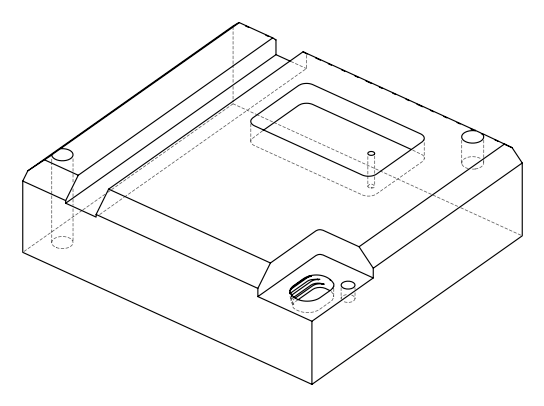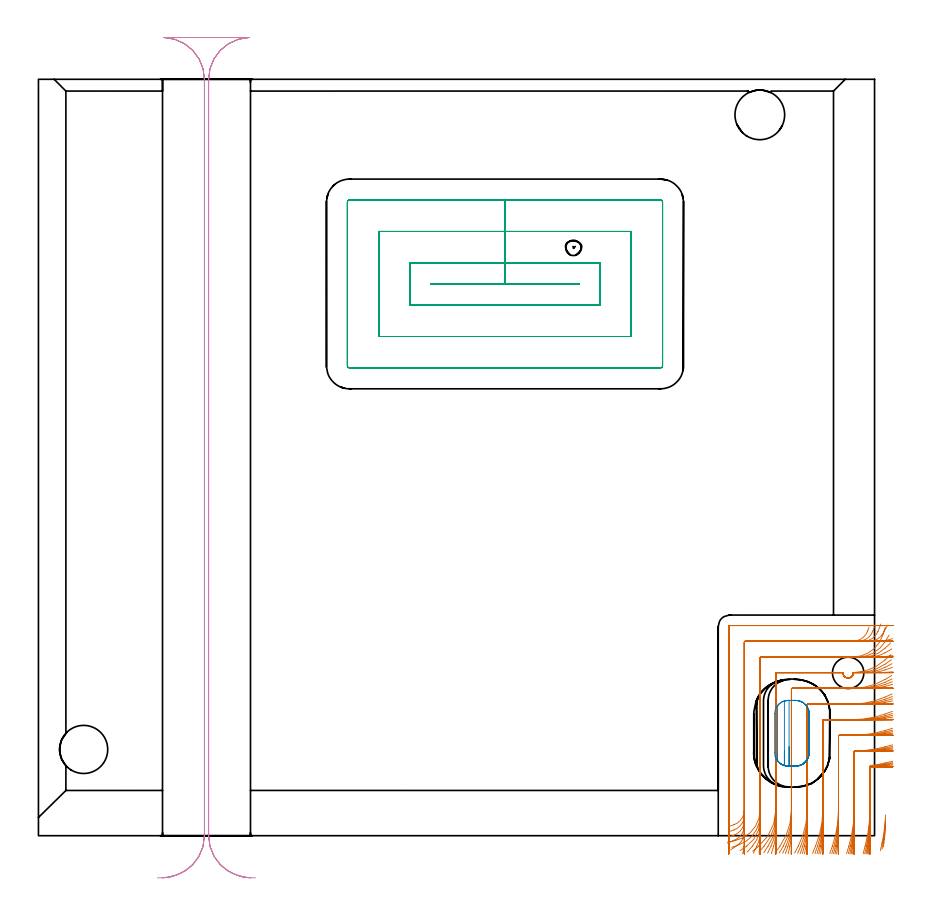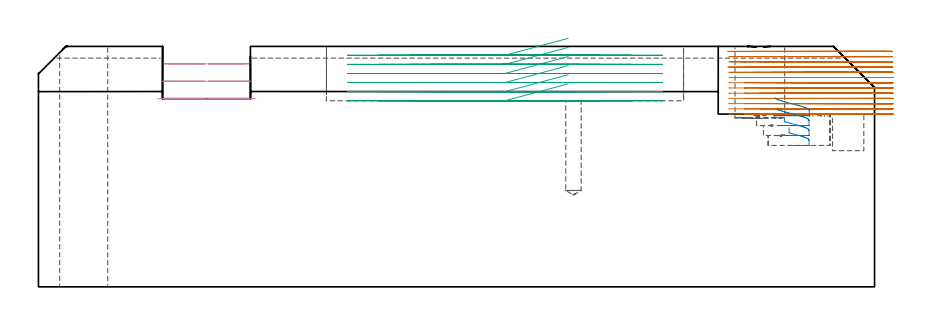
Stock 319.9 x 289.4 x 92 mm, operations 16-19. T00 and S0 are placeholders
(PLAN: 19 operations, 10 tool changes, 83.7 min)
(1 SPOT_DRILL | STEP1HOLE | NXT0321_9005460120000 | 0.05 min | 184 mm3)
(2 SPOT_DRILL_1 | STEP1POCKET | NXT0321_9005460120000 | 0.03 min | 2826 mm3)
(3 SPOT_DRILL_2 | STEP1POCKET_1 | NXT0321_9005460120000 | 0.03 min | 2220 mm3)
(4 DRILL_THROUGH_HOLE_INTO_CENTER | STEP1HOLE | NXT0301_065 | 0.39 min | 6230 mm3)
(5 DRILL_TO_ENLARGE_THROUGH_HOLE | STEP1HOLE | UGT0301_253 | 0.41 min | 18022 mm3)
(6 DRILL_BLIND_HOLE_INTO_CENTER | STEP1POCKET | NXT0301_049 | 0.07 min | 637 mm3)
(7 DRILL_TO_ENLARGE_BLIND_HOLE | STEP1POCKET | UGT0301_373 | 0.07 min | 1041 mm3)
(8 DRILL_BLIND_HOLE_INTO_CENTER_1 | STEP1POCKET_1 | UGT0301_182 | 0.16 min | 959 mm3)
(9 INDEXABLE_INSERT_DRILL_BLIND_HOLE_FROM_SOLID | STEP1POCKET_2 | NXT0302_009 | 0.12 min | 7752 mm3)
(10 AREA_MILL | FG_CHAMFER_SURFACE | UGT0205_001 | 0.8 min | 483 mm3)
(11 AREA_MILL_1 | FG_CHAMFER_SURFACE_1 | UGT0205_001 | 2.67 min | 8241 mm3)
(12 AREA_MILL_2 | FG_CHAMFER_SURFACE_2 | UGT0205_001 | 9.2 min | 15114 mm3)
(13 AREA_MILL_3 | FG_CHAMFER_SURFACE_3 | UGT0205_001 | 3.78 min | 2367 mm3)
(14 AREA_MILL_4 | FG_CHAMFER_SURFACE_4 | UGT0205_001 | 10.22 min | 29053 mm3)
(15 AREA_MILL_5 | FG_CHAMFER_SURFACE_5 | UGT0205_001 | 10.08 min | 26110 mm3)
(16 MILL_CORNER_NOTCH_RECTANGULAR | CORNER_NOTCH_RECTANGULAR | NXT0201_009 | Follow Part, ap 2, ae 75% | 28.09 min | 125669 mm3)
(17 MILL_RECTANGULAR_POCKET | POCKET_RECTANGULAR_STRAIGHT | UGT0201_010 | Follow Part, ap 4, ae 75% | 0.96 min | 11388 mm3)
(18 MILL_RECTANGULAR_POCKET_1 | POCKET_RECTANGULAR_STRAIGHT_1 | UGT0201_010 | Follow Part, ap 4, ae 75% | 12.22 min | 224286 mm3)
(19 MILL_RECTANGULAR_SLOT | SLOT_RECTANGULAR | UGT0201_004 | Follow Part, ap 8, ae 75% | 4.31 min | 192164 mm3)
(TOOL NXT0321_9005460120000 | NC Spot Drill, 142deg, 12mm, Carbide, Uncoated | D12 PA142 FL30 Z2)
(TOOL NXT0301_065 | Carbide Drill 9.4mm [860.1-0940-075A1-MM 2214] | D9.4 PA140 FL98 Z2)
(TOOL UGT0301_253 | Twist Drill 18.4 mm | D18.4 PA118 FL135 Z2)
(TOOL NXT0301_049 | Carbide Drill 7.8mm [860.1-0780-039A1-MM 2214] | D7.8 PA140 FL53 Z2)
(TOOL UGT0301_373 | Twist Drill Flat Bottom 12 mm | D12 PA180 FL101 Z2)
(TOOL UGT0301_182 | Twist Drill 5.9 mm | D5.9 PA118 FL55 Z2)
(TOOL NXT0302_009 | Index. Insert Drill 19mm [880-D1900L25-05] | D19 PA176 FL95 Z2)
(TOOL UGT0205_001 | Chamfer Mill 20 x 3 x 45 deg. | D20 FL50 Z2)
(TOOL NXT0201_009 | ENDMILL 8mm [2P460-0800-NA 1630] | D8 FL26 Z6)
(TOOL UGT0201_010 | End Mill 16 mm | D16 FL22 Z2)
(TOOL UGT0201_004 | End Mill 32 mm | D32 FL53 Z6)
(OP 16 MILL_CORNER_NOTCH_RECTANGULAR)
G17 G21 G94 G90
T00 M6
G54
G17 G0 G90 X324.145 Y7.955 S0 M3
G43 Z102.092 H1
Z90.092
G94 G1 X323.9 Y4.965 F250.
G2 X322.747 Y-2.81 R60. F500.
G1 X322.114 Y-5.742 F250.
G0 Z102.092
X326.822 Y28.493
Z90.092
G1 X323.9 Y27.812
G2 X318.446 Y26.831 R54. F500.
G3 X318.1 Y26.439 R0.4
G1 Y9.86
G2 X316.291 Y-4. R54.
G1 X315.521 Y-6.9 F250.
G0 Z102.092
X326.8 Y34.76
Z90.092
G1 X323.9 Y33.994
G2 X312.489 Y32.408 R48. F500.
G3 X312.1 Y32.012 R0.4
G1 Y9.86
G2 X310.056 Y-4. R48.
G1 X309.189 Y-6.872 F250.
G0 Z102.092
X326.769 Y41.107
Z90.092
G1 X323.9 Y40.231
G2 X311.634 Y38.4 R42. F500.
G1 X306.496
G3 X306.1 Y38.004 R0.4
G1 Y9.86
G2 X303.747 Y-4. R42.
G1 X302.757 Y-6.832 F250.
G0 Z102.092
X326.72 Y47.576
Z90.092
G1 X323.9 Y46.554
G2 X311.634 Y44.4 R36. F500.
G1 X300.497
G3 X300.1 Y44.003 R0.4
G1 Y9.86
G2 X297.325 Y-4. R36.
G1 X296.17 Y-6.769 F250.
G0 Z102.092
X326.638 Y54.249
Z90.092
G1 X323.9 Y53.022
G2 X311.634 Y50.4 R30. F500.
G1 X294.497
G3 X294.1 Y50.003 R0.4
G1 Y9.86
G2 X290.707 Y-4. R30.
G1 X289.321 Y-6.661 F250.
G0 Z102.092
X326.479 Y61.304
Z90.092
G1 X323.9 Y59.771
G2 X311.634 Y56.4 R24. F500.
G1 X288.497
G3 X288.1 Y56.003 R0.4
G1 Y9.86
G2 X283.694 Y-4. R24.
G1 X281.961 Y-6.449 F250.
G0 Z102.092
X326.096 Y69.27
Z90.092
G1 X323.9 Y67.226
G2 X311.79 Y62.401 R18. F500.
X309.995 Y60.315 R1.999
X308.701 Y60.635 R2.022
X307.81 Y62.4 R2.001
G1 X282.497
G3 X282.1 Y62.003 R0.4
G1 Y9.86
G2 X275.585 Y-4. R18.
G1 X273.275 Y-5.914 F250.
G0 Z102.092
X323.983 Y79.681
Z90.092
G1 X323.087 Y76.817
G2 X311.634 Y68.4 R12. F500.
G1 X276.497
G3 X276.1 Y68.003 R0.4
G1 Y9.86
G2 X266.57 Y-1.883 R12.
G1 X263.634 Y-2.501 F250.
G0 Z102.092
X317.791 Y79.814
Z90.092
G1 X317.291 Y78.4
G2 X311.634 Y74.4 R6. F500.
G1 X270.497
G3 X270.1 Y74.003 R0.4
G1 Y9.86
G2 X266.099 Y4.202 R6.
G1 X264.685 Y3.703 F250.
G0 Z102.092
X314.634 Y80.4
Z90.092
G1 X311.634
X264.497 F500.
G3 X264.1 Y80.003 R0.4
G1 Y9.86
Y6.86 F250.
G0 Z102.092
X324.145 Y5.956
Z88.093
G1 X323.9 Y2.966
G2 X323.254 Y-2.18 R60.
G1 X322.752 Y-5.137
G0 Z102.092
X326.845 Y27.952
Z88.093
G1 X323.9 Y27.383
G2 X318.46 Y26.615 R54. F500.
G3 X318.1 Y26.221 R0.4
G1 Y7.861
G2 X316.781 Y-4. R54.
G1 X316.122 Y-6.927 F250.
G0 Z102.092
X326.831 Y34.149
Z88.093
G1 X323.9 Y33.508
G2 X313.645 Y32.4 R48. F500.
G1 X312.496
G3 X312.1 Y32.004 R0.4
G1 Y7.861
G2 X310.611 Y-4. R48.
G1 X309.87 Y-6.907 F250.
G0 Z102.092
X326.809 Y40.404
Z88.093
G1 X323.9 Y39.671
G2 X313.645 Y38.4 R42. F500.
G1 X306.496
G3 X306.1 Y38.004 R0.4
G1 Y7.861
G2 X304.39 Y-4. R42.
G1 X303.543 Y-6.878 F250.
G0 Z102.092
X326.776 Y46.746
Z88.093
G1 X323.9 Y45.892
G2 X313.645 Y44.4 R36. F500.
G1 X300.497
G3 X300.1 Y44.003 R0.4
G1 Y7.861
G2 X298.09 Y-4. R36.
G1 X297.102 Y-6.832 F250.
G0 Z102.092
X326.719 Y53.233
Z88.093
G1 X323.9 Y52.207
G2 X313.645 Y50.4 R30. F500.
G1 X294.497
G3 X294.1 Y50.003 R0.4
G1 Y7.861
G2 X291.656 Y-4. R30.
G1 X290.47 Y-6.756 F250.
G0 Z102.092
X326.612 Y59.983
Z88.093
G1 X323.9 Y58.701
G2 X313.645 Y56.4 R24. F500.
G1 X288.497
G3 X288.1 Y56.003 R0.4
G1 Y7.861
G2 X284.964 Y-4. R24.
G1 X283.482 Y-6.608 F250.
G0 Z102.092
X326.365 Y67.316
Z88.093
G1 X323.9 Y65.607
G2 X313.645 Y62.4 R18. F500.
G1 X311.79
G2 X309.995 Y60.315 R1.999
X308.701 Y60.635 R2.022
X307.81 Y62.4 R2.001
G1 X288.497
X282.497
G3 X282.1 Y62.003 R0.4
G1 Y7.861
G2 X277.64 Y-4. R18.
G1 X275.663 Y-6.257 F250.
G0 Z102.092
X325.458 Y76.732
Z88.093
G1 X323.9 Y74.168
G2 X313.645 Y68.4 R12. F500.
G1 X276.497
G3 X276.1 Y68.003 R0.4
G1 Y7.861
G2 X268.087 Y-3.457 R12.
G1 X265.258 Y-4.454 F250.
G0 Z102.092
X319.802 Y79.814
Z88.093
G1 X319.302 Y78.4
G2 X313.645 Y74.4 R6. F500.
G1 X270.497
G3 X270.1 Y74.003 R0.4
G1 Y7.861
G2 X266.099 Y2.204 R6.
G1 X264.685 Y1.704 F250.
G0 Z102.092
X316.645 Y80.4
Z88.093
G1 X313.645
X264.497 F500.
G3 X264.1 Y80.003 R0.4
G1 Y7.861
Y4.861 F250.
G0 Z102.092
X324.145 Y3.954
Z86.094
G1 X323.9 Y0.964
G2 X323.665 Y-1.35 R60.
G1 X323.305 Y-4.328
G0 Z102.092
X326.865 Y27.495
Z86.094
G1 X323.9 Y27.036
G2 X318.475 Y26.475 R54. F500.
G3 X318.1 Y26.08 R0.4
G1 Y5.859
G2 X317.192 Y-4. R54.
G1 X316.645 Y-6.95 F250.
G0 Z102.092
X326.855 Y33.633
Z86.094
G1 X323.9 Y33.117
G2 X315.637 Y32.4 R48. F500.
G1 X312.496
G3 X312.1 Y32.004 R0.4
G1 Y5.859
G2 X311.077 Y-4. R48.
G1 X310.46 Y-6.936 F250.
G0 Z102.092
X326.841 Y39.811
Z86.094
G1 X323.9 Y39.221
G2 X315.637 Y38.4 R42. F500.
G1 X306.496
G3 X306.1 Y38.004 R0.4
G1 Y5.859
G2 X304.927 Y-4. R42.
G1 X304.222 Y-6.916 F250.
G0 Z102.092
X326.82 Y46.05
Z86.094
G1 X323.9 Y45.361
G2 X315.637 Y44.4 R36. F500.
G1 X300.497
G3 X300.1 Y44.003 R0.4
G1 Y5.859
G2 X298.724 Y-4. R36.
G1 X297.902 Y-6.885 F250.
G0 Z102.092
X326.784 Y52.387
Z86.094
G1 X323.9 Y51.561
G2 X315.637 Y50.4 R30. F500.
G1 X294.497
G3 X294.1 Y50.003 R0.4
G1 Y5.859
G2 X292.434 Y-4. R30.
G1 X291.448 Y-6.833 F250.
G0 Z102.092
X326.717 Y58.9
Z86.094
G1 X323.9 Y57.867
G2 X315.637 Y56.4 R24. F500.
G1 X288.497
G3 X288.1 Y56.003 R0.4
G1 Y5.859
G2 X285.982 Y-4. R24.
G1 X284.749 Y-6.735 F250.
G0 Z102.092
X326.565 Y65.786
Z86.094
G1 X323.9 Y64.409
G2 X315.637 Y62.4 R18. F500.
G1 X311.791
G2 X309.995 Y60.315 R1.998
X308.701 Y60.635 R2.016
X307.81 Y62.4 R2.001
G1 X288.497
X282.497
G3 X282.1 Y62.003 R0.4
G1 Y5.859
G2 X279.16 Y-4. R18.
G1 X277.517 Y-6.51 F250.
G0 Z102.092
X326.075 Y73.764
Z86.094
G1 X323.9 Y71.698
G2 X315.637 Y68.4 R12. F500.
G1 X276.497
G3 X276.1 Y68.003 R0.4
G1 Y5.859
G2 X270.942 Y-4. R12.
G1 X268.477 Y-5.71 F250.
G0 Z102.092
X322.321 Y80.966
Z86.094
G1 X321.21 Y78.179
G2 X315.637 Y74.4 R6. F500.
G1 X270.497
G3 X270.1 Y74.003 R0.4
G1 Y5.859
G2 X266.099 Y0.201 R6.
G1 X264.685 Y-0.298 F250.
G0 Z102.092
X318.637 Y80.4
Z86.094
G1 X315.637
X264.497 F500.
G3 X264.1 Y80.003 R0.4
G1 Y5.859
Y2.859 F250.
G0 Z102.092
X326.882 Y27.058
Z84.094
G1 X323.9 Y26.728
G2 X318.492 Y26.403 R54. F500.
G3 X318.1 Y26.007 R0.4
G1 Y3.863
G2 X317.524 Y-4. R54.
G1 X317.088 Y-6.968 F250.
G0 Z102.092
X326.877 Y33.141
Z84.094
G1 X323.9 Y32.769
G2 X317.958 Y32.4 R48. F500.
G1 X312.496
G3 X312.1 Y32.004 R0.4
G1 Y3.863
G2 X311.452 Y-4. R48.
G1 X310.96 Y-6.959 F250.
G0 Z102.092
X326.87 Y39.247
Z84.094
G1 X323.9 Y38.822
G2 X317.958 Y38.4 R42. F500.
G1 X306.496
G3 X306.1 Y38.004 R0.4
G1 Y3.863
G2 X305.357 Y-4. R42.
G1 X304.796 Y-6.947 F250.
G0 Z102.092
X326.859 Y45.389
Z84.094
G1 X323.9 Y44.894
G2 X317.958 Y44.4 R36. F500.
G1 X300.497
G3 X300.1 Y44.003 R0.4
G1 Y3.863
G2 X299.231 Y-4. R36.
G1 X298.576 Y-6.928 F250.
G0 Z102.092
X326.841 Y51.588
Z84.094
G1 X323.9 Y50.994
G2 X317.958 Y50.4 R30. F500.
G1 X294.497
G3 X294.1 Y50.003 R0.4
G1 Y3.863
G2 X293.051 Y-4. R30.
G1 X292.265 Y-6.895 F250.
G0 Z102.092
X326.807 Y57.89
Z84.094
G1 X323.9 Y57.147
G2 X317.958 Y56.4 R24. F500.
G1 X288.497
G3 X288.1 Y56.003 R0.4
G1 Y3.863
G2 X286.775 Y-4. R24.
G1 X285.793 Y-6.834 F250.
G0 Z102.092
X326.732 Y64.399
Z84.094
G1 X323.9 Y63.409
G2 X317.958 Y62.4 R18. F500.
G1 X311.791
G2 X309.995 Y60.315 R1.998
X308.701 Y60.635 R2.016
X307.81 Y62.4 R2.001
G1 X288.497
X282.497
G3 X282.1 Y62.003 R0.4
G1 Y3.863
G2 X280.292 Y-4. R18.
G1 X278.981 Y-6.699 F250.
G0 Z102.092
X326.506 Y71.46
Z84.094
G1 X323.9 Y69.974
G2 X317.958 Y68.4 R12. F500.
G1 X276.497
G3 X276.1 Y68.003 R0.4
G1 Y3.863
G2 X273.165 Y-4. R12.
G1 X271.199 Y-6.266 F250.
G0 Z102.092
X324.66 Y80.105
Z84.094
G1 X323.202 Y77.484
G2 X317.958 Y74.4 R6. F500.
G1 X270.497
G3 X270.1 Y74.003 R0.4
G1 Y3.863
G2 X266.444 Y-1.66 R6.
G1 X263.683 Y-2.832 F250.
G0 Z102.092
X320.958 Y80.4
Z84.094
G1 X317.958
X264.497 F500.
G3 X264.1 Y80.003 R0.4
G1 Y3.863
Y0.863 F250.
G0 Z102.092
X326.899 Y26.507
Z82.095
G1 X323.9 Y26.422
G2 X322.371 Y26.4 R54. F500.
G1 X318.496
G3 X318.1 Y26.004 R0.4
G1 Y1.299
G2 X317.839 Y-4. R54.
G1 X317.545 Y-6.986 F250.
G0 Z102.092
X326.898 Y32.52
Z82.095
G1 X323.9 Y32.424
G2 X322.371 Y32.4 R48. F500.
G1 X312.496
G3 X312.1 Y32.004 R0.4
G1 Y1.299
G2 X311.807 Y-4. R48.
G1 X311.475 Y-6.982 F250.
G0 Z102.092
X326.898 Y38.537
Z82.095
G1 X323.9 Y38.428
G2 X322.371 Y38.4 R42. F500.
G1 X306.496
G3 X306.1 Y38.004 R0.4
G1 Y1.299
G2 X305.764 Y-4. R42.
G1 X305.386 Y-6.976 F250.
G0 Z102.092
X326.897 Y44.56
Z82.095
G1 X323.9 Y44.432
G2 X322.371 Y44.4 R36. F500.
G1 X300.497
G3 X300.1 Y44.004 R0.4
G1 Y1.299
G2 X299.708 Y-4. R36.
G1 X299.266 Y-6.967 F250.
G0 Z102.092
X326.896 Y50.592
Z82.095
G1 X323.9 Y50.439
G2 X322.371 Y50.4 R30. F500.
G1 X294.497
G3 X294.1 Y50.003 R0.4
G1 Y1.299
G2 X293.628 Y-4. R30.
G1 X293.098 Y-6.953 F250.
G0 Z102.092
X326.894 Y56.64
Z82.095
G1 X323.9 Y56.449
G2 X322.371 Y56.4 R24. F500.
G1 X288.497
G3 X288.1 Y56.003 R0.4
G1 Y1.299
G2 X287.508 Y-4. R24.
G1 X286.845 Y-6.926 F250.
G0 Z102.092
X326.889 Y62.72
Z82.095
G1 X323.9 Y62.465
G2 X322.371 Y62.4 R18. F500.
G1 X311.791
G2 X311.27 Y60.955 R1.998
X308.702 Y60.634 R2.013
X307.813 Y62.4 R2.01
G1 X288.497
X282.497
G3 X282.1 Y62.003 R0.4
G1 Y1.299
G2 X281.302 Y-4. R18.
G1 X280.419 Y-6.867 F250.
G0 Z102.092
X326.876 Y68.88
Z82.095
G1 X323.9 Y68.498
G2 X322.371 Y68.4 R12. F500.
G1 X276.497
G3 X276.1 Y68.003 R0.4
G1 Y1.299
G2 X274.866 Y-4. R12.
G1 X273.542 Y-6.692 F250.
G0 Z102.092
X326.801 Y75.362
Z82.095
G1 X323.9 Y74.598
G2 X322.371 Y74.4 R6. F500.
G1 X270.497
G3 X270.1 Y74.003 R0.4
G1 Y1.299
G2 X267.394 Y-3.715 R6.
G1 X264.887 Y-5.363 F250.
G0 Z102.092
X325.371 Y80.4
Z82.095
G1 X322.371
X264.497 F500.
G3 X264.1 Y80.003 R0.4
G1 Y1.299
Y-1.701 F250.
G0 Z102.092
X326.9 Y26.409
Z80.096
G1 X323.9 Y26.4
X323.748 F500.
X318.496
G3 X318.1 Y26.004 R0.4
G1 Y-2.911
G2 X318.089 Y-4. R54.
G1 X318.029 Y-6.999 F250.
G0 Z102.092
X326.9 Y32.41
Z80.096
G1 X323.9 Y32.4
X323.748 F500.
X312.496
G3 X312.1 Y32.004 R0.4
G1 Y-2.911
G2 X312.088 Y-4. R48.
G1 X312.02 Y-6.999 F250.
G0 Z102.092
X326.9 Y38.411
Z80.096
G1 X323.9 Y38.4
X323.748 F500.
X306.496
G3 X306.1 Y38.004 R0.4
G1 Y-2.911
G2 X306.086 Y-4. R42.
G1 X306.008 Y-6.999 F250.
G0 Z102.092
X326.9 Y44.413
Z80.096
G1 X323.9 Y44.4
X323.748 F500.
X300.496
G3 X300.1 Y44.004 R0.4
G1 Y-2.911
G2 X300.084 Y-4. R36.
G1 X299.993 Y-6.999 F250.
G0 Z102.092
X326.9 Y50.416
Z80.096
G1 X323.9 Y50.4
X323.748 F500.
X294.497
G3 X294.1 Y50.003 R0.4
G1 Y-2.911
G2 X294.08 Y-4. R30.
G1 X293.971 Y-6.998 F250.
G0 Z102.092
X326.9 Y56.419
Z80.096
G1 X323.9 Y56.4
X323.748 F500.
X288.497
G3 X288.1 Y56.003 R0.4
G1 Y-2.911
G2 X288.075 Y-4. R24.
G1 X287.939 Y-6.997 F250.
G0 Z102.092
X326.9 Y62.426
Z80.096
G1 X323.9 Y62.401
X323.748 Y62.4 F500.
X311.79
G2 X311.247 Y60.931 R1.999
X308.702 Y60.634 R2.013
X307.813 Y62.4 R2.01
G1 X288.497
X282.497
G3 X282.1 Y62.003 R0.4
G1 Y-2.911
G2 X282.067 Y-4. R18.
G1 X281.886 Y-6.995 F250.
G0 Z102.092
X326.9 Y68.439
Z80.096
G1 X323.9 Y68.401
X323.748 Y68.4 F500.
X276.497
G3 X276.1 Y68.003 R0.4
G1 Y-2.911
G2 X276.05 Y-4. R12.
G1 X275.778 Y-6.988 F250.
G0 Z102.092
X326.899 Y74.478
Z80.096
G1 X323.9 Y74.402
X323.748 Y74.4 F500.
X270.497
G3 X270.1 Y74.003 R0.4
G1 Y-2.911
G2 X270. Y-4. R6.
G1 X269.456 Y-6.95 F250.
G0 Z102.092
X326.748 Y80.4
Z80.096
G1 X323.748
X264.497 F500.
G3 X264.1 Y80.003 R0.4
G1 Y-2.911
Y-5.911 F250.
G0 Z102.092
X326.9 Y26.4
Z78.096
G1 X323.9
X318.496 F500.
G3 X318.1 Y26.004 R0.4
G1 Y-3.94
Y-4.
X318.097 Y-7. F250.
G0 Z102.092
X326.9 Y32.4
Z78.096
G1 X323.9
X312.496 F500.
G3 X312.1 Y32.004 R0.4
G1 Y-3.94
Y-4.
X312.096 Y-7. F250.
G0 Z102.092
X326.9 Y38.4
Z78.096
G1 X323.9
X306.496 F500.
G3 X306.1 Y38.004 R0.4
G1 Y-3.94
Y-4.
X306.096 Y-7. F250.
G0 Z102.092
X326.9 Y44.4
Z78.096
G1 X323.9
X300.496 F500.
G3 X300.1 Y44.004 R0.4
G1 Y-3.94
Y-4.
X300.095 Y-7. F250.
G0 Z102.092
X326.9 Y50.4
Z78.096
G1 X323.9
X294.497 F500.
G3 X294.1 Y50.003 R0.4
G1 Y-3.94
Y-4.
X294.094 Y-7. F250.
G0 Z102.092
X326.9 Y56.4
Z78.096
G1 X323.9
X288.497 F500.
G3 X288.1 Y56.003 R0.4
G1 Y-3.94
Y-4.
X288.092 Y-7. F250.
G0 Z102.092
X326.9 Y62.4
Z78.096
G1 X323.9
X311.79 F500.
G2 X309.995 Y60.315 R1.999
X308.701 Y60.635 R2.022
X307.81 Y62.4 R2.001
G1 X288.497
X282.497
G3 X282.1 Y62.003 R0.4
G1 Y-3.94
Y-4.
X282.09 Y-7. F250.
G0 Z102.092
X326.9 Y68.4
Z78.096
G1 X323.9
X276.497 F500.
G3 X276.1 Y68.003 R0.4
G1 Y-3.94
Y-4.
X276.085 Y-7. F250.
G0 Z102.092
X326.9 Y74.4
Z78.096
G1 X323.9
X270.497 F500.
G3 X270.1 Y74.003 R0.4
G1 Y-3.94
Y-4.
X270.07 Y-7. F250.
G0 Z102.092
X326.9 Y80.4
Z78.096
G1 X323.9
X264.497 F500.
G3 X264.1 Y80.003 R0.4
G1 Y-3.94
Y-6.94 F250.
G0 Z102.092
X326.9 Y26.4
Z76.097
G1 X323.9
X318.496 F500.
G3 X318.1 Y26.004 R0.4
G1 Y-4.
Y-7. F250.
G0 Z102.092
X326.9 Y32.4
Z76.097
G1 X323.9
X312.496 F500.
G3 X312.1 Y32.004 R0.4
G1 Y-4.
Y-7. F250.
G0 Z102.092
X326.9 Y38.4
Z76.097
G1 X323.9
X306.496 F500.
G3 X306.1 Y38.004 R0.4
G1 Y-4.
Y-7. F250.
G0 Z102.092
X326.9 Y44.4
Z76.097
G1 X323.9
X300.496 F500.
G3 X300.1 Y44.004 R0.4
G1 Y-4.
Y-7. F250.
G0 Z102.092
X326.9 Y50.4
Z76.097
G1 X323.9
X294.497 F500.
G3 X294.1 Y50.003 R0.4
G1 Y-4.
Y-7. F250.
G0 Z102.092
X326.9 Y56.4
Z76.097
G1 X323.9
X288.497 F500.
G3 X288.1 Y56.003 R0.4
G1 Y-4.
Y-7. F250.
G0 Z102.092
X326.9 Y62.4
Z76.097
G1 X323.9
X311.791 F500.
G2 X309.995 Y60.315 R1.998
X308.701 Y60.635 R2.016
X307.81 Y62.4 R2.001
G1 X288.497
X282.497
G3 X282.1 Y62.003 R0.4
G1 Y-4.
Y-7. F250.
G0 Z102.092
X326.9 Y68.4
Z76.097
G1 X323.9
X276.497 F500.
G3 X276.1 Y68.003 R0.4
G1 Y-4.
Y-7. F250.
G0 Z102.092
X326.9 Y74.4
Z76.097
G1 X323.9
X270.497 F500.
G3 X270.1 Y74.003 R0.4
G1 Y-4.
Y-7. F250.
G0 Z102.092
X326.9 Y80.4
Z76.097
G1 X323.9
X264.497 F500.
G3 X264.1 Y80.003 R0.4
G1 Y-4.
Y-7. F250.
G0 Z102.092
X326.9 Y26.4
Z74.097
G1 X323.9
X318.496 F500.
G3 X318.1 Y26.004 R0.4
G1 Y-4.
Y-7. F250.
G0 Z102.092
X326.9 Y32.4
Z74.097
G1 X323.9
X312.496 F500.
G3 X312.1 Y32.004 R0.4
G1 Y-4.
Y-7. F250.
G0 Z102.092
X326.9 Y38.4
Z74.097
G1 X323.9
X306.496 F500.
G3 X306.1 Y38.004 R0.4
G1 Y-4.
Y-7. F250.
G0 Z102.092
X326.9 Y44.4
Z74.097
G1 X323.9
X300.496 F500.
G3 X300.1 Y44.004 R0.4
G1 Y-4.
Y-7. F250.
G0 Z102.092
X326.9 Y50.4
Z74.097
G1 X323.9
X294.497 F500.
G3 X294.1 Y50.003 R0.4
G1 Y-4.
Y-7. F250.
G0 Z102.092
X326.9 Y56.4
Z74.097
G1 X323.9
X288.497 F500.
G3 X288.1 Y56.003 R0.4
G1 Y-4.
Y-7. F250.
G0 Z102.092
X326.9 Y62.4
Z74.097
G1 X323.9
X311.791 F500.
G2 X309.995 Y60.315 R1.998
X308.701 Y60.635 R2.016
X307.81 Y62.4 R2.001
G1 X282.497
G3 X282.1 Y62.003 R0.4
G1 Y-4.
Y-7. F250.
G0 Z102.092
X326.9 Y68.4
Z74.097
G1 X323.9
X276.497 F500.
G3 X276.1 Y68.003 R0.4
G1 Y-4.
Y-7. F250.
G0 Z102.092
X326.9 Y74.4
Z74.097
G1 X323.9
X270.497 F500.
G3 X270.1 Y74.003 R0.4
G1 Y-4.
Y-7. F250.
G0 Z102.092
X326.9 Y80.4
Z74.097
G1 X323.9
X264.497 F500.
G3 X264.1 Y80.003 R0.4
G1 Y-4.
Y-7. F250.
G0 Z102.092
X326.9 Y26.4
Z72.098
G1 X323.9
X318.496 F500.
G3 X318.1 Y26.004 R0.4
G1 Y-4.
Y-7. F250.
G0 Z102.092
X326.9 Y32.4
Z72.098
G1 X323.9
X312.496 F500.
G3 X312.1 Y32.004 R0.4
G1 Y-4.
Y-7. F250.
G0 Z102.092
X326.9 Y38.4
Z72.098
G1 X323.9
X306.496 F500.
G3 X306.1 Y38.004 R0.4
G1 Y-4.
Y-7. F250.
G0 Z102.092
X326.9 Y44.4
Z72.098
G1 X323.9
X300.496 F500.
G3 X300.1 Y44.004 R0.4
G1 Y-4.
Y-7. F250.
G0 Z102.092
X326.9 Y50.4
Z72.098
G1 X323.9
X294.497 F500.
G3 X294.1 Y50.003 R0.4
G1 Y-4.
Y-7. F250.
G0 Z102.092
X326.9 Y56.4
Z72.098
G1 X323.9
X288.497 F500.
G3 X288.1 Y56.003 R0.4
G1 Y-4.
Y-7. F250.
G0 Z102.092
X326.9 Y62.4
Z72.098
G1 X323.9
X311.789 F500.
G2 X311.168 Y60.852 R2.014
X310.379 Y60.393 R1.998
X308.703 Y60.634 R2.033
X307.81 Y62.4 R2.001
G1 X282.497
G3 X282.1 Y62.003 R0.4
G1 Y-4.
Y-7. F250.
G0 Z102.092
X326.9 Y68.4
Z72.098
G1 X323.9
X276.497 F500.
G3 X276.1 Y68.003 R0.4
G1 Y-4.
Y-7. F250.
G0 Z102.092
X326.9 Y74.4
Z72.098
G1 X323.9
X270.497 F500.
G3 X270.1 Y74.003 R0.4
G1 Y-4.
Y-7. F250.
G0 Z102.092
X326.9 Y80.4
Z72.098
G1 X323.9
X264.497 F500.
G3 X264.1 Y80.003 R0.4
G1 Y-4.
Y-7. F250.
G0 Z102.092
X326.9 Y26.4
Z70.099
G1 X323.9
X318.496 F500.
G3 X318.1 Y26.004 R0.4
G1 Y-4.
Y-7. F250.
G0 Z102.092
X326.9 Y32.4
Z70.099
G1 X323.9
X312.496 F500.
G3 X312.1 Y32.004 R0.4
G1 Y-4.
Y-7. F250.
G0 Z102.092
X326.9 Y38.4
Z70.099
G1 X323.9
X306.496 F500.
G3 X306.1 Y38.004 R0.4
G1 Y-4.
Y-7. F250.
G0 Z102.092
X326.9 Y44.4
Z70.099
G1 X323.9
X300.496 F500.
G3 X300.1 Y44.004 R0.4
G1 Y-4.
Y-7. F250.
G0 Z102.092
X326.9 Y50.4
Z70.099
G1 X323.9
X294.497 F500.
G3 X294.1 Y50.003 R0.4
G1 Y-4.
Y-7. F250.
G0 Z102.092
X326.9 Y56.4
Z70.099
G1 X323.9
X288.497 F500.
G3 X288.1 Y56.003 R0.4
G1 Y-4.
Y-7. F250.
G0 Z102.092
X326.9 Y62.4
Z70.099
G1 X323.9
X311.789 F500.
G2 X311.232 Y60.916 R2.014
X309.427 Y60.345 R2.015
X308.833 Y60.557 R2.033
X307.813 Y62.4 R2.007
G1 X282.497
G3 X282.1 Y62.003 R0.4
G1 Y-4.
Y-7. F250.
G0 Z102.092
X326.9 Y68.4
Z70.099
G1 X323.9
X276.497 F500.
G3 X276.1 Y68.003 R0.4
G1 Y-4.
Y-7. F250.
G0 Z102.092
X326.9 Y74.4
Z70.099
G1 X323.9
X270.497 F500.
G3 X270.1 Y74.003 R0.4
G1 Y-4.
Y-7. F250.
G0 Z102.092
X326.9 Y80.4
Z70.099
G1 X323.9
X264.497 F500.
G3 X264.1 Y80.003 R0.4
G1 Y-4.
Y-7. F250.
G0 Z102.092
X326.9 Y26.4
Z68.099
G1 X323.9
X318.496 F500.
G3 X318.1 Y26.004 R0.4
G1 Y-4.
Y-7. F250.
G0 Z102.092
X326.9 Y32.4
Z68.099
G1 X323.9
X312.496 F500.
G3 X312.1 Y32.004 R0.4
G1 Y-4.
Y-7. F250.
G0 Z102.092
X326.9 Y38.4
Z68.099
G1 X323.9
X306.496 F500.
G3 X306.1 Y38.004 R0.4
G1 Y-4.
Y-7. F250.
G0 Z102.092
X326.9 Y44.4
Z68.099
G1 X323.9
X300.496 F500.
G3 X300.1 Y44.004 R0.4
G1 Y-4.
Y-7. F250.
G0 Z102.092
X326.9 Y50.4
Z68.099
G1 X323.9
X294.497 F500.
G3 X294.1 Y50.003 R0.4
G1 Y-4.
Y-7. F250.
G0 Z102.092
X326.9 Y56.4
Z68.099
G1 X323.9
X288.497 F500.
G3 X288.1 Y56.003 R0.4
G1 Y-4.
Y-7. F250.
G0 Z102.092
X326.9 Y62.4
Z68.099
G1 X323.9
X311.791 F500.
G2 X311.544 Y61.33 R2.003
X308.918 Y60.511 R2.016
X307.813 Y62.4 R2.007
G1 X282.497
G3 X282.1 Y62.003 R0.4
G1 Y-4.
Y-7. F250.
G0 Z102.092
X326.9 Y68.4
Z68.099
G1 X323.9
X276.497 F500.
G3 X276.1 Y68.003 R0.4
G1 Y-4.
Y-7. F250.
G0 Z102.092
X326.9 Y74.4
Z68.099
G1 X323.9
X270.497 F500.
G3 X270.1 Y74.003 R0.4
G1 Y-4.
Y-7. F250.
G0 Z102.092
X326.9 Y80.4
Z68.099
G1 X323.9
X264.497 F500.
G3 X264.1 Y80.003 R0.4
G1 Y-4.
Y-7. F250.
G0 Z102.092
X326.9 Y26.4
Z66.1
G1 X323.9
X318.496 F500.
G3 X318.1 Y26.004 R0.4
G1 Y-4.
Y-7. F250.
G0 Z102.092
X326.9 Y32.4
Z66.1
G1 X323.9
X312.496 F500.
G3 X312.1 Y32.004 R0.4
G1 Y-4.
Y-7. F250.
G0 Z102.092
X326.9 Y38.4
Z66.1
G1 X323.9
X306.496 F500.
G3 X306.1 Y38.004 R0.4
G1 Y-4.
Y-7. F250.
G0 Z102.092
X326.9 Y44.4
Z66.1
G1 X323.9
X300.496 F500.
G3 X300.1 Y44.004 R0.4
G1 Y-4.
Y-7. F250.
G0 Z102.092
X326.9 Y50.4
Z66.1
G1 X323.9
X294.497 F500.
G3 X294.1 Y50.003 R0.4
G1 Y-4.
Y-7. F250.
G0 Z102.092
X326.9 Y56.4
Z66.1
G1 X323.9
X288.497 F500.
G3 X288.1 Y56.003 R0.4
G1 Y-4.
Y-7. F250.
G0 Z102.092
X326.9 Y62.4
Z66.1
G1 X323.9
X311.791 F500.
G2 X311.254 Y60.939 R1.997
X308.983 Y60.482 R2.016
G1 X308.893 Y60.524
G2 X307.813 Y62.4 R2.007
G1 X282.497
G3 X282.1 Y62.003 R0.4
G1 Y-4.
Y-7. F250.
G0 Z102.092
X326.9 Y68.4
Z66.1
G1 X323.9
X276.497 F500.
G3 X276.1 Y68.003 R0.4
G1 Y-4.
Y-7. F250.
G0 Z102.092
X326.9 Y74.4
Z66.1
G1 X323.9
X270.497 F500.
G3 X270.1 Y74.003 R0.4
G1 Y-4.
Y-7. F250.
G0 Z102.092
X326.9 Y80.4
Z66.1
G1 X323.9
X264.497 F500.
G3 X264.1 Y80.003 R0.4
G1 Y-4.
Y-7. F250.
G0 Z102.092
M5
M2
(OP 17 MILL_RECTANGULAR_POCKET)
G17 G21 G94 G90
T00 M6
G54
G17 G0 G90 X281.834 Y30.558 S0 M3
G43 Z102.092 H0
Z72.297
G94 G1 X281.91 Y30.234 Z72.207 F250.
X282.128 Y29.643 Z72.039
X282.417 Y29.083 Z71.87
X282.773 Y28.562 Z71.701
X283.19 Y28.09 Z71.532
X283.662 Y27.673 Z71.363
X284.183 Y27.317 Z71.194
X284.743 Y27.028 Z71.025
X285.334 Y26.81 Z70.857
X285.947 Y26.667 Z70.688
X286.574 Y26.6 Z70.519
X290.026 Z69.594
X290.653 Y26.667 Z69.425
X291.266 Y26.81 Z69.256
X291.857 Y27.028 Z69.087
X292.417 Y27.317 Z68.919
X292.938 Y27.673 Z68.75
X293.41 Y28.09 Z68.581
X293.827 Y28.562 Z68.412
X294.183 Y29.083 Z68.243
X294.472 Y29.643 Z68.074
X294.69 Y30.234 Z67.905
X294.833 Y30.847 Z67.737
X294.9 Y31.474 Z67.568
Y31.7 Z67.507
Y39.2 Z65.498
Y46.7 F500.
G3 X289.8 Y51.8 R5.1
G1 X286.8
G3 X281.7 Y46.7 R5.1
G1 Y31.7
G3 X286.8 Y26.6 R5.1
G1 X289.8
G3 X294.9 Y31.7 R5.1
G1 Y39.2
Y40.2
G0 X282.745 Y31.015 Z68.498
G1 Y28.751 Z67.891 F250.
X282.995 Y28.439 Z67.784
X283.22 Y28.188 Z67.693
X283.465 Y27.957 Z67.603
X283.723 Y27.741 Z67.513
X283.975 Y27.548 Z67.428
X284.241 Y27.389 Z67.345
X284.797 Y27.105 Z67.177
X285.383 Y26.889 Z67.01
X285.681 Y26.804 Z66.927
X285.994 Y26.751 Z66.842
X286.565 Y26.687 Z66.688
X287.14 Y26.678 Z66.534
X290.292 Z65.689
X291.219 Y26.891 Z65.435
X291.804 Y27.1 Z65.268
X292.36 Y27.379 Z65.102
X292.621 Y27.551 Z65.018
X292.878 Y27.743 Z64.932
X293.138 Y27.958 Z64.841
X293.38 Y28.19 Z64.751
X293.607 Y28.439 Z64.661
X294.041 Y28.981 Z64.475
X294.309 Y29.507 Z64.317
X294.443 Y29.789 Z64.234
X294.549 Y30.08 Z64.15
X294.636 Y30.38 Z64.067
X294.769 Y31.001 Z63.896
X294.816 Y31.577 Z63.742
X294.825 Y32.16 Z63.585
Y39.203 Z61.698
Y45.065 F500.
X294.761 Y47.669
X294.442 Y48.612
G3 X291.221 Y51.509 R5.04
G1 X290.292 Y51.723
X287.142
X285.992 Y51.648
X285.681 Y51.596
X285.381 Y51.511
X285.085 Y51.412
X284.799 Y51.296
X283.984 Y50.879
X283.465 Y50.443
X283.22 Y50.212
X282.995 Y49.961
X282.745 Y49.649
Y28.751
G3 X287.14 Y26.678 R5.091
G1 X290.292
X291.219 Y26.891
G3 X293.607 Y28.439 R4.925
G1 X294.041 Y28.981
X294.309 Y29.507
G3 X294.816 Y31.577 R4.905
G1 X294.825 Y32.16
Y39.203
Y40.203
G0 X285.41 Y32.463 Z64.698
G1 Y26.882 Z63.203 F250.
X285.506 Y26.855 Z63.176
X285.996 Y26.748 Z63.042
X286.565 Y26.687 Z62.889
X287.14 Y26.678 Z62.734
X290.292 Z61.89
X291.219 Y26.891 Z61.635
X291.804 Y27.1 Z61.468
X292.36 Y27.379 Z61.302
X292.621 Y27.551 Z61.218
X292.878 Y27.743 Z61.132
X293.138 Y27.958 Z61.042
X293.38 Y28.19 Z60.952
X293.607 Y28.439 Z60.862
X294.041 Y28.981 Z60.675
X294.309 Y29.507 Z60.517
X294.443 Y29.789 Z60.434
X294.549 Y30.08 Z60.351
X294.636 Y30.38 Z60.267
X294.769 Y31.001 Z60.097
X294.816 Y31.577 Z59.942
X294.825 Y32.16 Z59.786
Y39.201 Z57.899
Y45.065 F500.
X294.761 Y47.669
X294.442 Y48.612
G3 X291.221 Y51.509 R5.04
G1 X290.292 Y51.723
X287.142
X285.993 Y51.652
X285.744 Y51.602
X285.41 Y51.522
Y26.882
X285.506 Y26.855
X285.996 Y26.748
X286.565 Y26.687
X287.14 Y26.678
X290.292
X291.219 Y26.891
G3 X293.607 Y28.439 R4.925
G1 X294.041 Y28.981
X294.309 Y29.507
G3 X294.816 Y31.577 R4.905
G1 X294.825 Y32.16
Y39.201
Y40.201
G0 X287.195 Y34.068 Z60.899
G1 X287.198 Y26.68 Z58.92 F250.
X288.3 Y26.679 Z58.624
X290.289 Y26.677 Z58.091
X291.219 Y26.891 Z57.836
X291.804 Y27.1 Z57.669
X292.36 Y27.379 Z57.502
X292.621 Y27.551 Z57.419
X292.878 Y27.743 Z57.333
X293.138 Y27.958 Z57.242
X293.38 Y28.19 Z57.152
X293.607 Y28.439 Z57.062
X294.041 Y28.981 Z56.876
X294.309 Y29.507 Z56.718
X294.443 Y29.789 Z56.634
X294.549 Y30.08 Z56.551
X294.636 Y30.38 Z56.468
X294.769 Y31.001 Z56.297
X294.816 Y31.577 Z56.143
X294.825 Y32.16 Z55.986
Y39.2 Z54.1
Y45.065 F500.
X294.761 Y47.669
X294.442 Y48.612
G3 X291.221 Y51.509 R5.04
G1 X290.289 Y51.723
X287.201 Y51.72
X287.198 Y26.68
X288.3 Y26.679
X290.289 Y26.677
X291.219 Y26.891
G3 X293.607 Y28.439 R4.925
G1 X294.041 Y28.981
X294.309 Y29.507
G3 X294.816 Y31.577 R4.905
G1 X294.825 Y32.16
Y39.2
Y40.2
G0 Z102.092
M5
M2
(OP 18 MILL_RECTANGULAR_POCKET_1)
G17 G21 G94 G90
T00 M6
G54
G17 G0 G90 X202.691 Y211.2 S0 M3
G43 Z102.092 H0
Z95.092
G94 G1 X178.5 Z88.61 F250.
X150.2 F500.
Y211.
X206.8
Y211.2
X178.5
Y219.2
X142.2
Y203.
X214.8
Y219.2
X178.5
Y231.2
X130.2
Y191.
X226.8
Y231.2
X178.5
Y243.2
X119.
G3 X118.2 Y242.4 R0.8
G1 Y179.8
G3 X119. Y179. R0.8
G1 X238.
G3 X238.8 Y179.8 R0.8
G1 Y242.4
G3 X238. Y243.2 R0.8
G1 X178.5
X177.5
G0 X202.691 Y211.2 Z91.61
G1 X178.5 Z85.128 F250.
X150.2 F500.
Y211.
X206.8
Y211.2
X178.5
Y219.2
X142.2
Y203.
X214.8
Y219.2
X178.5
Y231.2
X130.2
Y191.
X226.8
Y231.2
X178.5
Y243.2
X119.
G3 X118.2 Y242.4 R0.8
G1 Y179.8
G3 X119. Y179. R0.8
G1 X238.
G3 X238.8 Y179.8 R0.8
G1 Y242.4
G3 X238. Y243.2 R0.8
G1 X178.5
X177.5
G0 X202.691 Y211.2 Z88.128
G1 X178.5 Z81.646 F250.
X150.2 F500.
Y211.
X206.8
Y211.2
X178.5
Y219.2
X142.2
Y203.
X214.8
Y219.2
X178.5
Y231.2
X130.2
Y191.
X226.8
Y231.2
X178.5
Y243.2
X119.
G3 X118.2 Y242.4 R0.8
G1 Y179.8
G3 X119. Y179. R0.8
G1 X238.
G3 X238.8 Y179.8 R0.8
G1 Y242.4
G3 X238. Y243.2 R0.8
G1 X178.5
X177.5
G0 X202.691 Y211.2 Z84.646
G1 X178.5 Z78.164 F250.
X150.2 F500.
Y211.
X206.8
Y211.2
X178.5
Y219.2
X142.2
Y203.
X214.8
Y219.2
X178.5
Y231.2
X130.2
Y191.
X226.8
Y231.2
X178.5
Y243.2
X119.
G3 X118.2 Y242.4 R0.8
G1 Y179.8
G3 X119. Y179. R0.8
G1 X238.
G3 X238.8 Y179.8 R0.8
G1 Y242.4
G3 X238. Y243.2 R0.8
G1 X178.5
X177.5
G0 X202.691 Y211.2 Z81.164
G1 X178.5 Z74.682 F250.
X150.2 F500.
Y211.
X206.8
Y211.2
X178.5
Y219.2
X142.2
Y203.
X214.8
Y219.2
X178.5
Y231.2
X130.2
Y191.
X226.8
Y231.2
X178.5
Y243.2
X119.
G3 X118.2 Y242.4 R0.8
G1 Y179.8
G3 X119. Y179. R0.8
G1 X238.
G3 X238.8 Y179.8 R0.8
G1 Y242.4
G3 X238. Y243.2 R0.8
G1 X178.5
X177.5
G0 X202.691 Y211.2 Z77.682
G1 X178.5 Z71.2 F250.
X150.2 F500.
Y211.
X206.8
Y211.2
X178.5
Y219.2
X142.2
Y203.
X214.8
Y219.2
X178.5
Y231.2
X130.2
Y191.
X226.8
Y231.2
X178.5
Y243.2
X119.
G3 X118.2 Y242.4 R0.8
G1 Y179.8
G3 X119. Y179. R0.8
G1 X238.
G3 X238.8 Y179.8 R0.8
G1 Y242.4
G3 X238. Y243.2 R0.8
G1 X178.5
X177.5
G0 Z102.092
M5
M2
(OP 19 MILL_RECTANGULAR_SLOT)
G17 G21 G94 G90
T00 M6
G54
G17 G0 G90 X78.899 Y-16.129 S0 M3
G43 Z102.092 H0
Z85.333
G94 G1 X76.052 Y-15.183 F250.
G2 X65.1 Y0. R16. F500.
G1 Y289.4
G2 X80.534 Y305.39 R16.
G1 Y305.4
X48.066
Y305.39
G2 X63.5 Y289.4 R16.
G1 Y0.
G2 X52.548 Y-15.183 R16.
G1 X49.701 Y-16.129 F250.
G0 X81.327 Y-16.277 Z78.667
G1 X78.371 Y-15.766
G2 X65.1 Y0. R16. F500.
G1 Y289.4
G2 X80.534 Y305.39 R16.
G1 X48.066
G2 X63.5 Y289.4 R16.
G1 Y0.
G2 X50.229 Y-15.766 R16.
G1 X47.273 Y-16.277 F250.
G0 X83.115 Y-16.154 Z72.
G1 X80.121 Y-15.97
G2 X65.1 Y0. R16. F500.
G1 Y289.4
G2 X80.534 Y305.39 R16.
G1 X48.066
G2 X63.5 Y289.4 R16.
G1 Y0.
G2 X48.479 Y-15.97 R16.
G1 X45.485 Y-16.154 F250.
G0 Z102.092
M5
M2
